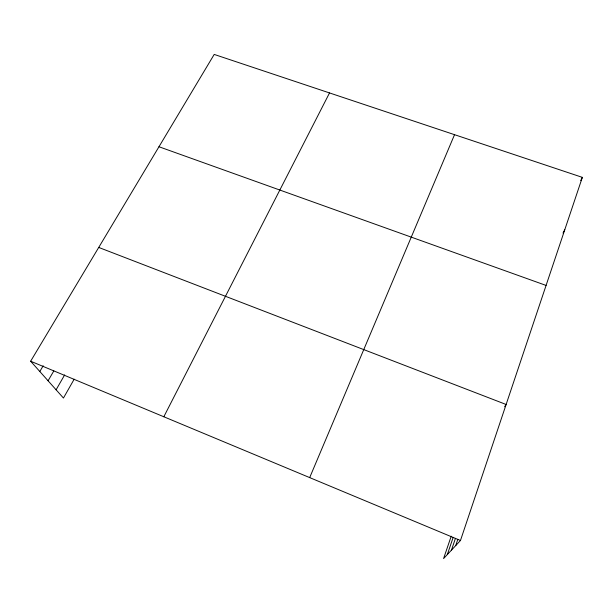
<?xml version="1.0" encoding="UTF-8"?>
<svg xmlns="http://www.w3.org/2000/svg" width="613" height="613" viewBox="0 0 613 613"><rect width="100%" height="100%" fill="white"/><g stroke="black" fill="none" stroke-linecap="round" stroke-linejoin="round"><path stroke-width="0.92" d="M451.206 536.222L443.582 558.573L460.47 540.497L582.35 177.364L214.205 54.427L30.65 361.218L63.445 398.036L74.181 379.179M451.452 550.152L455.444 538.36M455.72 545.585L457.834 539.31M447.337 554.558L453.183 537.34M309.688 477.604L454.532 134.684M580.703 180.597L582.35 177.364M163.824 416.763L329.526 92.938M563.002 233.078L564.78 229.714M56.097 389.784L64.656 374.918M48.075 380.78L53.821 370.926M39.814 371.501L43.186 365.785M504.645 406.764L506.123 404.48L98.724 247.437M158.974 146.745L546.083 285.428M30.65 361.218L460.47 540.497"/></g></svg>
